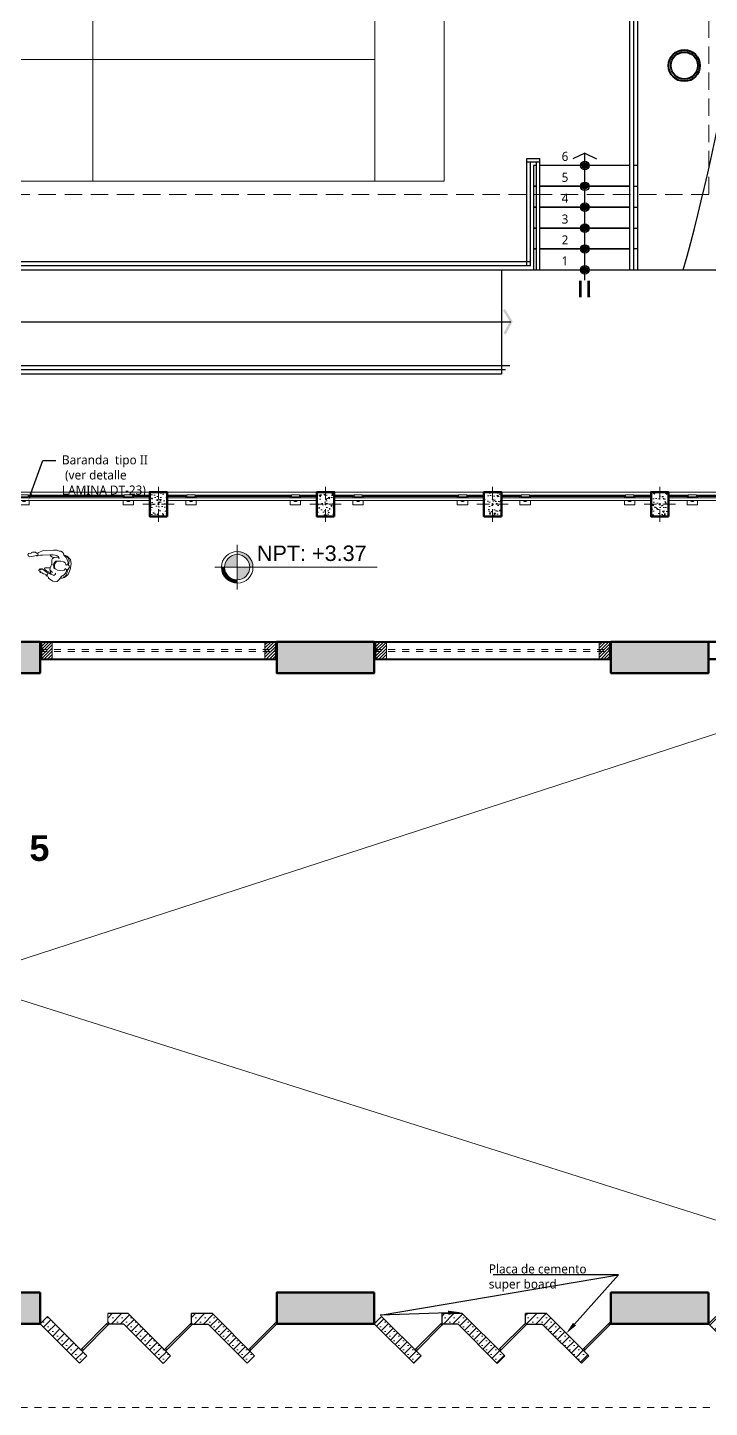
# Model space of a CAD drawing. Header units: metres. Extents: x 28 to 148, y 23 to 113.
# Drawn here: x 68.04 to 77.83, y 33.1 to 52.92 of the extents above; entities that cross this region are included whole.
import ezdxf
from ezdxf import colors
from ezdxf.entities.mleader import LeaderData, LeaderLine
from ezdxf.enums import TextEntityAlignment as Align
from ezdxf.math import Vec2, Vec3

# ---------------------------------------------------------------- set-up
doc = ezdxf.new("R2010")
doc.units = ezdxf.units.M
doc.linetypes.add('DASHED2', pattern=[0.375, 0.25, -0.125])
doc.linetypes.add('HIDDEN2', pattern=[0.1875, 0.125, -0.0625])
doc.layers.add('01', color=7, linetype='Continuous', lineweight=5, true_color=0xcc6600)
for name, color, linetype, lineweight in [('04', 135, 'Continuous', 40), ('0_Pluma_Nº__1', 8, 'Continuous', 9), ('0_Pluma_Nº__2', 250, 'Continuous', 20), ('A-FLOR-HRAL', 11, 'Continuous', 9), ('ArchiCAD Windows_Pen_No__3', 150, 'Continuous', 0), ('COLUMNAS 50', 32, 'Continuous', 70), ('COLUMNETASSS', 211, 'Continuous', 20), ('Equipamiento SR', 23, 'Continuous', 0), ('GRAFO 0 BLANCO', 7, 'Continuous', 0), ('grafo 2', 31, 'Continuous', 20), ('GRAFO01', 7, 'Continuous', 0), ('letras sr', 7, 'Continuous', 5), ('muro bajo', 191, 'Continuous', 40), ('Muros el', 144, 'Continuous', 60), ('PERSONAS', 8, 'Continuous', 0), ('Proyeccciones', 1, 'DASHED2', 18), ('proyecciones', 1, 'DASHED2', 5), ('TABIQUERIA DE DRYWALL', 221, 'Continuous', 30), ('TEXTO 100', 7, 'Continuous', 20), ('TEXTOS-SUBTITULO', 7, 'Continuous', 30), ('texturas 1', 251, 'Continuous', 5), ('Vanos', 140, 'Continuous', 5)]:
    doc.layers.add(name, color=color, linetype=linetype, lineweight=lineweight)
doc.styles.add('Generales', font='trebuc.ttf', dxfattribs={"height": 0.1})
doc.styles.add('JOS', font='arial.ttf', dxfattribs={"height": 1})
doc.styles.add('TURBO_BASS', font='swisseb.ttf')
pattern_1 = [(45, (-85.06389, 100.61182), (-0.06629126, 0.06629126), []), (45, (-84.9976, 100.61182), (-0.06629126, 0.06629126), [0, -0.09375])]

# ---------------------------------------------------------------- blocks, each defined once
blk = doc.blocks.new('columna pasillos')
at = {"layer": 'GRAFO 0 BLANCO'}
h = blk.add_hatch(dxfattribs=at)
h.set_pattern_fill('AR-CONC', color=256, scale=0.024, angle=-90)
h.set_pattern_definition([(320, (0, 0), (-0.015060515, -0.17214244), [0.018, -0.198]), (265, (0, 0), (0.18052611, 0.03330032), [0.0144, -0.1584]), (10.45144, (-0.00126, -0.01435), (0.1654656, -0.13884213), [0.01529765, -0.16827411]), (316.1842, (0.048, -7e-10), (-0.03972463, -0.25613792), [0.027, -0.297]), (6.63563, (0.0447, -0.02134), (0.23378846, -0.22431887), [0.02294648, -0.2524113]), (261.18416, (0.048, -7e-10), (0.23378846, -0.22431887), [0.0216, -0.2376]), (291, (0.036, -0.024), (-0.096628536, -0.14325769), [0.018, -0.198]), (236, (0.036, -0.024), (0.17403601, -0.05839568), [0.0144, -0.1584]), (341.45144, (0.02795, -0.03594), (0.07740747, -0.20165337), [0.01529765, -0.16827411]), (307.5, (0, 0), (0.079894525, -0.002918366), [0, -0.15648, 0, -0.1608, 0, -0.159]), (277.5, (0, 0), (0.09465881, -0.06313669), [0, -0.09168, 0, -0.15288, 0, -0.0606]), (237.5, (7e-10, 0.05352), (-0.005413171, -0.128117385), [0, -0.06, 0, -0.1872, 0, -0.2484]), (227.5, (1e-09, 0.07752), (0.024025194, -0.13996468), [0, -0.078, 0, -0.12432, 0, -0.1764])])
h.paths.add_polyline_path([(-235.535, 35.024), (-235.785, 35.024), (-235.785, 34.674), (-235.535, 34.674)])
h.paths.add_polyline_path([(-235.651, 34.849, -1), (-235.668, 34.849, -1)], flags=16)
at = {"layer": 'COLUMNAS 50', "color": 1, "linetype": 'Continuous', "lineweight": 9}
for p, q in [((-235.66, 35.099), (-235.66, 34.919)), ((-235.705, 34.849), (-235.885, 34.849)), ((-235.66, 34.779), (-235.66, 34.599)), ((-235.615, 34.849), (-235.435, 34.849))]:
    blk.add_line(p, q, dxfattribs=at)
at = {"layer": 'COLUMNAS 50', "linetype": 'Continuous'}
blk.add_lwpolyline([(-235.785, 35.024), (-235.535, 35.024), (-235.535, 34.674), (-235.785, 34.674)], close=True, dxfattribs=at)
at = {"layer": 'COLUMNAS 50', "color": 1, "linetype": 'Continuous', "lineweight": 9}
blk.add_circle((-235.66, 34.849), 0.00871, dxfattribs=at)
blk.add_point((-235.66, 34.849), dxfattribs=at)
blk = doc.blocks.new('A$C193A7AE6')
at = {"layer": '01', "true_color": 0x636466}
h = blk.add_hatch(dxfattribs=at)
h.set_pattern_fill('ANSI31', color=251, scale=0.01, angle=-90)
h.set_pattern_definition([(315, (-134.044802, -149.728226), (0.0224506403, 0.0224506403), [])])
h.paths.add_polyline_path([(0, 0.15), (0, 0), (0.25, 0), (0.25, 0.15)])
at = {"layer": 'COLUMNETASSS'}
blk.add_lwpolyline([(0, 0.15), (0, 0), (0.25, 0), (0.25, 0.15)], close=True, dxfattribs=at)
blk = doc.blocks.new('A$C0C99268F')
at = {"color": 0, "linetype": 'ByBlock'}
for points in [[(0.202, 0.329), (0.193, 0.336), (0.191, 0.349), (0.204, 0.357), (0.215, 0.367), (0.234, 0.362), (0.251, 0.359), (0.264, 0.358), (0.298, 0.344), (0.311, 0.347), (0.352, 0.328), (0.397, 0.306), (0.404, 0.307), (0.397, 0.319), (0.413, 0.311), (0.419, 0.314), (0.415, 0.323), (0.432, 0.316), (0.436, 0.323), (0.434, 0.329), (0.439, 0.331), (0.438, 0.34), (0.408, 0.351), (0.422, 0.35), (0.418, 0.357), (0.409, 0.363), (0.391, 0.367), (0.363, 0.375), (0.34, 0.375), (0.322, 0.377), (0.318, 0.392), (0.284, 0.407), (0.279, 0.42), (0.244, 0.44), (0.21, 0.452), (0.184, 0.453), (0.15, 0.442), (0.126, 0.41), (0.115, 0.38), (0.104, 0.358), (0.089, 0.349), (0.068, 0.327), (0.056, 0.302), (0.047, 0.265), (0.051, 0.25)], [(0.119, 0.386), (0.086, 0.38), (0.057, 0.367), (0.012, 0.315), (0, 0.238), (0.003, 0.156), (0.023, 0.095), (0.079, 0.057), (0.133, 0.047)], [(0.031, 0.247), (0.036, 0.297), (0.048, 0.342), (0.077, 0.364)], [(0.052, 0.178), (0.049, 0.148), (0.059, 0.12), (0.081, 0.092), (0.096, 0.074), (0.108, 0.07), (0.128, 0.051), (0.137, 0.03), (0.156, 0.016), (0.184, 0.007), (0.207, 0.008), (0.24, 0), (0.289, 0.012), (0.441, 0.052), (0.482, 0.082), (0.5, 0.091), (0.507, 0.099), (0.52, 0.1), (0.537, 0.092), (0.577, 0.1), (0.598, 0.112), (0.59, 0.115), (0.633, 0.13), (0.634, 0.135), (0.629, 0.138), (0.638, 0.146), (0.638, 0.156), (0.628, 0.156), (0.628, 0.164), (0.619, 0.164), (0.612, 0.173), (0.578, 0.161), (0.552, 0.154), (0.516, 0.135), (0.511, 0.138), (0.5, 0.139), (0.457, 0.12), (0.431, 0.116), (0.328, 0.088), (0.281, 0.081), (0.25, 0.077), (0.221, 0.079), (0.206, 0.09), (0.191, 0.101), (0.188, 0.112), (0.199, 0.1), (0.224, 0.1), (0.258, 0.112), (0.281, 0.133), (0.285, 0.155), (0.275, 0.211), (0.287, 0.269), (0.284, 0.301), (0.264, 0.315), (0.238, 0.327)], [(0.22, 0.264), (0.228, 0.249), (0.232, 0.232), (0.231, 0.217), (0.231, 0.199), (0.227, 0.183), (0.221, 0.167), (0.211, 0.163)], [(0.271, 0.315), (0.264, 0.345), (0.255, 0.358)], [(0.27, 0.333), (0.323, 0.328), (0.357, 0.307), (0.366, 0.294), (0.354, 0.285), (0.318, 0.275), (0.29, 0.273)], [(0.3, 0.347), (0.3, 0.36), (0.305, 0.375), (0.31, 0.385)], [(0.113, 0.057), (0.083, 0.068), (0.059, 0.079), (0.04, 0.111), (0.036, 0.151), (0.033, 0.181)], [(0.271, 0.116), (0.293, 0.111), (0.315, 0.099), (0.323, 0.092)], [(0.505, 0.101), (0.496, 0.111), (0.497, 0.129), (0.503, 0.133)]]:
    blk.add_lwpolyline(points, dxfattribs=at)
blk.add_lwpolyline([(0.258, 0.215), (0.251, 0.221), (0.244, 0.229), (0.238, 0.239), (0.232, 0.26), (0.214, 0.269), (0.175, 0.28), (0.141, 0.28), (0.105, 0.276), (0.085, 0.262), (0.076, 0.25), (0.073, 0.239), (0.069, 0.242), (0.053, 0.246), (0.042, 0.245), (0.03, 0.239), (0.022, 0.224), (0.017, 0.208), (0.023, 0.189), (0.036, 0.181), (0.055, 0.18), (0.068, 0.181), (0.073, 0.189), (0.077, 0.172), (0.091, 0.156), (0.112, 0.148), (0.154, 0.147), (0.191, 0.154), (0.223, 0.161), (0.236, 0.176), (0.242, 0.191), (0.244, 0.204), (0.251, 0.208)], close=True, dxfattribs=at)
blk = doc.blocks.new('A$C7148350E')
at = {"rotation": 270}
blk.add_blockref('A$C0C99268F', (0, 0.638), dxfattribs=at)
blk = doc.blocks.new('Barandilla - 50 x 12mm-V42-Nivel 2')
at = {"layer": 'A-FLOR-HRAL'}
for p, q in [((-27, 93), (-88, 93)), ((-88, 93), (-88, 18)), ((-88, 18), (-88, -57)), ((34, 93), (13, 93)), ((25, 3), (25, 34)), ((27, 79), (57, 79)), ((27, 79), (27, -40)), ((57, 79), (57, -40)), ((-88, -57), (-27, -57)), ((13, -57), (34, -57)), ((57, -40), (27, -40))]:
    blk.add_line(p, q, dxfattribs=at)
for centre, radius, start, end in [((-1, 18), 39.4, 144.0345, 215.4043), ((-19, -78), 120, 93.541, 96.3187), ((-19, -78), 120, 68.282, 74.1525), ((-18, 114), 120, 285.3761, 291.1568), ((-18, 114), 120, 263.1201, 266.0125)]:
    blk.add_arc(centre, radius, start, end, dxfattribs=at)
blk = doc.blocks.new('Barandilla - 50 x 12mm-V43-Nivel 2')
at = {"layer": 'A-FLOR-HRAL'}
for p, q in [((-27, 93), (-88, 93)), ((-88, 93), (-88, 18)), ((-88, 18), (-88, -57)), ((34, 93), (13, 93)), ((25, 3), (25, 34)), ((27, 79), (57, 79)), ((27, 79), (27, -40)), ((57, 79), (57, -40)), ((-88, -57), (-27, -57)), ((13, -57), (34, -57)), ((57, -40), (27, -40))]:
    blk.add_line(p, q, dxfattribs=at)
for centre, radius, start, end in [((-1, 18), 39.4, 144.0345, 215.4043), ((-19, -78), 120, 93.584, 96.3187), ((-19, -78), 120, 68.282, 74.2092), ((-18, 114), 120, 285.3254, 291.1568), ((-18, 114), 120, 263.1201, 265.9625)]:
    blk.add_arc(centre, radius, start, end, dxfattribs=at)
blk = doc.blocks.new('Barandilla - Barandilla-595917-Nivel 2')
at = {"layer": 'A-FLOR-HRAL'}
for p, q in [((67437, 37914), (67721, 37914)), ((67437, 37906), (67721, 37906)), ((67437, 37904), (67721, 37904)), ((67437, 37896), (67721, 37896)), ((69585, 37875), (67437, 37875)), ((67840, 37914), (69221, 37914)), ((67840, 37906), (69221, 37906)), ((67840, 37904), (69221, 37904)), ((67840, 37896), (69221, 37896)), ((69340, 37914), (69585, 37914)), ((69340, 37906), (69585, 37906)), ((69340, 37904), (69585, 37904)), ((69340, 37896), (69585, 37896)), ((69585, 37914), (69585, 37906)), ((69585, 37906), (69585, 37904)), ((69585, 37904), (69585, 37896)), ((69585, 37875), (69585, 37835)), ((67437, 37835), (69585, 37835))]:
    blk.add_line(p, q, dxfattribs=at)
at = {"extrusion": (0, 0, -1), "zscale": -1, "rotation": 90.00000000000021}
for name, p in [('Barandilla - 50 x 12mm-V43-Nivel 2', (-67761, 37862)), ('Barandilla - 50 x 12mm-V42-Nivel 2', (-69261, 37862))]:
    blk.add_blockref(name, p, dxfattribs=at)
blk = doc.blocks.new('Barandilla - Barandilla-595934-Nivel 2')
at = {"layer": 'A-FLOR-HRAL'}
for p, q in [((65037, 37914), (65321, 37914)), ((65037, 37906), (65321, 37906)), ((65037, 37904), (65321, 37904)), ((65037, 37896), (65321, 37896)), ((67185, 37875), (65037, 37875)), ((65440, 37914), (66821, 37914)), ((65440, 37906), (66821, 37906)), ((65440, 37904), (66821, 37904)), ((65440, 37896), (66821, 37896)), ((66940, 37914), (67185, 37914)), ((66940, 37906), (67185, 37906)), ((66940, 37904), (67185, 37904)), ((66940, 37896), (67185, 37896)), ((67185, 37914), (67185, 37906)), ((67185, 37906), (67185, 37904)), ((67185, 37904), (67185, 37896)), ((67185, 37875), (67185, 37835)), ((65037, 37835), (67185, 37835))]:
    blk.add_line(p, q, dxfattribs=at)
at = {"extrusion": (0, 0, -1), "zscale": -1, "rotation": 90.00000000000021}
for name, p in [('Barandilla - 50 x 12mm-V43-Nivel 2', (-65361, 37862)), ('Barandilla - 50 x 12mm-V42-Nivel 2', (-66861, 37862))]:
    blk.add_blockref(name, p, dxfattribs=at)
blk = doc.blocks.new('Barandilla - Barandilla-595951-Nivel 2')
at = {"layer": 'A-FLOR-HRAL'}
for p, q in [((62637, 37914), (62921, 37914)), ((62637, 37906), (62921, 37906)), ((62637, 37904), (62921, 37904)), ((62637, 37896), (62921, 37896)), ((64785, 37875), (62637, 37875)), ((63040, 37914), (64421, 37914)), ((63040, 37906), (64421, 37906)), ((63040, 37904), (64421, 37904)), ((63040, 37896), (64421, 37896)), ((64540, 37914), (64785, 37914)), ((64540, 37906), (64785, 37906)), ((64540, 37904), (64785, 37904)), ((64540, 37896), (64785, 37896)), ((64785, 37914), (64785, 37906)), ((64785, 37906), (64785, 37904)), ((64785, 37904), (64785, 37896)), ((64785, 37875), (64785, 37835)), ((62637, 37835), (64785, 37835))]:
    blk.add_line(p, q, dxfattribs=at)
at = {"extrusion": (0, 0, -1), "zscale": -1, "rotation": 90.00000000000021}
for name, p in [('Barandilla - 50 x 12mm-V43-Nivel 2', (-62961, 37862)), ('Barandilla - 50 x 12mm-V42-Nivel 2', (-64461, 37862))]:
    blk.add_blockref(name, p, dxfattribs=at)
blk = doc.blocks.new('Barandilla - Barandilla-595968-Nivel 2')
at = {"layer": 'A-FLOR-HRAL'}
for p, q in [((60237, 37914), (60521, 37914)), ((60237, 37906), (60521, 37906)), ((60237, 37904), (60521, 37904)), ((60237, 37896), (60521, 37896)), ((62385, 37875), (60237, 37875)), ((60640, 37914), (62021, 37914)), ((60640, 37906), (62021, 37906)), ((60640, 37904), (62021, 37904)), ((60640, 37896), (62021, 37896)), ((62140, 37914), (62385, 37914)), ((62140, 37906), (62385, 37906)), ((62140, 37904), (62385, 37904)), ((62140, 37896), (62385, 37896)), ((62385, 37914), (62385, 37906)), ((62385, 37906), (62385, 37904)), ((62385, 37904), (62385, 37896)), ((62385, 37875), (62385, 37835)), ((60237, 37835), (62385, 37835))]:
    blk.add_line(p, q, dxfattribs=at)
at = {"extrusion": (0, 0, -1), "zscale": -1, "rotation": 90.00000000000021}
for name, p in [('Barandilla - 50 x 12mm-V43-Nivel 2', (-60561, 37862)), ('Barandilla - 50 x 12mm-V42-Nivel 2', (-62061, 37862))]:
    blk.add_blockref(name, p, dxfattribs=at)
blk = doc.blocks.new('Barandilla - Barandilla-595985-Nivel 2')
at = {"layer": 'A-FLOR-HRAL'}
for p, q in [((57837, 37914), (58121, 37914)), ((57837, 37906), (58121, 37906)), ((57837, 37904), (58121, 37904)), ((57837, 37896), (58121, 37896)), ((59985, 37875), (57837, 37875)), ((58240, 37914), (59621, 37914)), ((58240, 37906), (59621, 37906)), ((58240, 37904), (59621, 37904)), ((58240, 37896), (59621, 37896)), ((59740, 37914), (59985, 37914)), ((59740, 37906), (59985, 37906)), ((59740, 37904), (59985, 37904)), ((59740, 37896), (59985, 37896)), ((59985, 37914), (59985, 37906)), ((59985, 37906), (59985, 37904)), ((59985, 37904), (59985, 37896)), ((59985, 37875), (59985, 37835)), ((57837, 37835), (59985, 37835))]:
    blk.add_line(p, q, dxfattribs=at)
at = {"extrusion": (0, 0, -1), "zscale": -1, "rotation": 90.00000000000021}
for name, p in [('Barandilla - 50 x 12mm-V43-Nivel 2', (-58161, 37862)), ('Barandilla - 50 x 12mm-V42-Nivel 2', (-59661, 37862))]:
    blk.add_blockref(name, p, dxfattribs=at)
blk = doc.blocks.new('CANCHA TOTAL')
at = {"layer": '0_Pluma_Nº__1'}
for p, q in [((865.482, -116.445), (865.482, -144.445)), ((865.482, -116.445), (865.482, -144.445)), ((870.532, -144.445), (870.532, -138.645)), ((866.482, -141.455), (866.482, -144.445)), ((866.482, -142.695), (879.482, -142.695)), ((865.482, -144.445), (880.482, -144.445)), ((865.482, -144.445), (880.482, -144.445))]:
    blk.add_line(p, q, dxfattribs=at)
blk = doc.blocks.new('A$Cc5122029')
at = {"layer": '04', "linetype": 'Continuous'}
for radius in [0.225, 0.195]:
    blk.add_circle((0, 0), radius, dxfattribs=at)

msp = doc.modelspace()

# ---------------------------------------------------------------- hatches: boundary and pattern name
at = {"true_color": 0x939598}
for points in [[(76.012, 50.973, 1), (76.071, 50.913, 1)], [(76.012, 50.913, 1), (76.071, 50.973, 1)], [(76.011, 50.673, 1), (76.07, 50.613, 1)], [(76.011, 50.613, 1), (76.07, 50.673, 1)], [(76.011, 50.373, 1), (76.07, 50.313, 1)], [(76.011, 50.313, 1), (76.07, 50.373, 1)], [(76.011, 50.073, 1), (76.07, 50.013, 1)], [(76.011, 50.013, 1), (76.07, 50.073, 1)], [(76.011, 49.773, 1), (76.07, 49.713, 1)], [(76.011, 49.713, 1), (76.07, 49.773, 1)], [(76.011, 49.473, 1), (76.07, 49.413, 1)], [(76.011, 49.413, 1), (76.07, 49.473, 1)], [(74.905, 48.514), (74.874, 48.531), (74.965, 48.698), (74.867, 48.86), (74.897, 48.878), (75.006, 48.699)]]:
    msp.add_hatch(color=252, dxfattribs=at).paths.add_polyline_path(points)
h = msp.add_hatch(color=252, dxfattribs=at)
h.paths.add_polyline_path([(75.957, 49.285), (75.997, 49.285), (75.999, 49.045), (75.959, 49.045)])
h.paths.add_polyline_path([(76.077, 49.286), (76.117, 49.286), (76.119, 49.046), (76.079, 49.046)])
at = {"layer": 'GRAFO 0 BLANCO', "true_color": 0x939598}
h = msp.add_hatch(color=252, dxfattribs=at)
h.dxf.hatch_style = 1
h.paths.add_polyline_path([(68.218, 43.649), (68.218, 44.099), (66.818, 44.099), (66.818, 43.649)])
h = msp.add_hatch(color=252, dxfattribs=at)
h.dxf.hatch_style = 1
h.paths.add_polyline_path([(73.018, 43.649), (73.018, 44.099), (71.618, 44.099), (71.618, 43.649)])
h = msp.add_hatch(color=252, dxfattribs=at)
h.dxf.hatch_style = 1
h.paths.add_polyline_path([(77.818, 43.649), (77.818, 44.099), (76.418, 44.099), (76.418, 43.649)])
h = msp.add_hatch(color=252, dxfattribs=at)
h.dxf.hatch_style = 1
h.paths.add_polyline_path([(68.218, 34.298), (68.218, 34.748), (66.818, 34.748), (66.818, 34.298)])
h = msp.add_hatch(color=252, dxfattribs=at)
h.dxf.hatch_style = 1
h.paths.add_polyline_path([(73.018, 34.298), (73.018, 34.748), (71.618, 34.748), (71.618, 34.298)])
h = msp.add_hatch(color=252, dxfattribs=at)
h.dxf.hatch_style = 1
h.paths.add_polyline_path([(77.818, 34.298), (77.818, 34.748), (76.418, 34.748), (76.418, 34.298)])
at = {"layer": 'TEXTO 100', "ltscale": 1.3}
h = msp.add_hatch(color=7, dxfattribs=at)
edge = h.paths.add_edge_path()
edge.add_line((71.23, 45.169), (71.049, 45.169))
edge.add_line((71.049, 45.169), (71.049, 44.989))
edge.add_arc((71.049, 45.169), 0.181, 270, 360)
edge = h.paths.add_edge_path()
edge.add_arc((71.049, 45.169), 0.181, 90, 180)
edge.add_line((70.869, 45.169), (71.049, 45.169))
edge.add_line((71.049, 45.169), (71.049, 45.35))
edge = h.paths.add_edge_path()
edge.add_line((71.049, 45.396), (71.049, 45.35))
edge.add_arc((71.049, 45.169), 0.181, 0, 90, ccw=False)
edge.add_line((71.23, 45.169), (71.276, 45.169))
edge.add_arc((71.049, 45.169), 0.227, 0, 90)
msp.add_hatch(color=7, dxfattribs=at).paths.add_polyline_path([(70.869, 45.169), (70.823, 45.169, 0.414214), (71.049, 44.943), (71.049, 44.989, -0.414214)])
at = {"layer": 'texturas 1'}
h = msp.add_hatch(dxfattribs=at)
h.set_pattern_fill('SACNCR', color=256)
h.set_pattern_definition(pattern_1)
h.paths.add_polyline_path([(68.324, 34.404), (68.218, 34.298), (68.784, 33.732), (68.89, 33.838)])
h.paths.add_polyline_path([(70.692, 34.446), (70.519, 34.446), (70.519, 34.296), (70.63, 34.296), (71.194, 33.732), (71.3, 33.838)])
h.paths.add_polyline_path([(70.392, 34.446), (70.392, 34.314), (70.409, 34.296), (70.519, 34.296), (70.519, 34.446)])
h.paths.add_polyline_path([(69.191, 34.446), (69.191, 34.315), (69.21, 34.296), (69.419, 34.296), (69.985, 33.731), (70.091, 33.837), (69.482, 34.446)])
h = msp.add_hatch(dxfattribs=at)
h.set_pattern_fill('SACNCR', color=256)
h.set_pattern_definition(pattern_1)
h.paths.add_polyline_path([(73.124, 34.404), (73.018, 34.298), (73.018, 34.298), (73.584, 33.732), (73.69, 33.838)])
h.paths.add_polyline_path([(75.192, 34.446), (75.192, 34.314), (75.209, 34.296), (75.43, 34.296), (75.994, 33.732), (76.1, 33.838), (75.492, 34.446)])
h.paths.add_polyline_path([(73.991, 34.446), (73.991, 34.315), (74.009, 34.296), (74.219, 34.296), (74.785, 33.731), (74.891, 33.837), (74.281, 34.446)])
h = msp.add_hatch(dxfattribs=at)
h.set_pattern_fill('SACNCR', color=256)
h.set_pattern_definition(pattern_1)
h.paths.add_polyline_path([(77.924, 34.404), (77.818, 34.298), (77.818, 34.298), (78.384, 33.732), (78.49, 33.838)])
h.paths.add_polyline_path([(79.585, 33.731), (79.691, 33.837), (79.231, 34.296), (79.231, 34.084)])
h.paths.add_polyline_path([(79.992, 34.446), (79.992, 34.314), (80.009, 34.296), (80.23, 34.296), (80.794, 33.732), (80.9, 33.838), (80.292, 34.446)])
h.paths.add_polyline_path([(78.791, 34.446), (78.791, 34.315), (78.809, 34.296), (79.019, 34.296), (79.231, 34.084), (79.231, 34.296), (79.081, 34.446)])

# ---------------------------------------------------------------- linework, layer by layer
at = {"color": 252, "true_color": 0x939598}
for p, q in [((76.804, 49.443), (76.804, 75.597)), ((76.683, 73.9), (76.683, 49.443)), ((76.743, 73.9), (76.743, 49.443)), ((75.21, 49.498), (75.21, 51.043)), ((75.21, 51.043), (75.398, 51.043)), ((75.21, 50.993), (75.398, 50.993)), ((75.26, 49.498), (75.26, 50.993)), ((75.348, 49.443), (75.348, 50.993)), ((75.398, 49.443), (75.398, 51.043)), ((76.04, 51.117), (75.871, 51.037)), ((76.04, 49.295), (76.04, 51.117)), ((76.04, 51.117), (76.21, 51.037)), ((51.293, 49.443), (90.857, 49.443)), ((75.26, 49.498), (54.656, 49.498)), ((75.26, 49.558), (54.716, 49.558)), ((74.843, 49.443), (74.843, 47.944)), ((66.514, 48.695), (74.981, 48.695)), ((74.903, 48.004), (56.269, 48.004)), ((74.963, 48.064), (56.329, 48.064)), ((74.843, 47.944), (54.592, 47.944))]:
    msp.add_line(p, q, dxfattribs=at)
for points in [[(75.348, 50.943), (75.304, 50.943), (75.304, 50.643), (75.348, 50.643)], [(76.683, 50.943), (75.398, 50.943)], [(76.804, 50.943), (76.743, 50.943)], [(75.348, 50.643), (75.304, 50.643), (75.304, 50.343), (75.348, 50.343)], [(76.683, 50.643), (75.398, 50.643)], [(75.398, 50.643), (76.683, 50.643)], [(76.743, 50.643), (76.804, 50.643)], [(75.348, 50.343), (75.304, 50.343), (75.304, 50.043), (75.348, 50.043)], [(76.683, 50.343), (75.398, 50.343)], [(75.398, 50.343), (76.683, 50.343)], [(76.743, 50.343), (76.804, 50.343)], [(75.348, 50.043), (75.304, 50.043), (75.304, 49.743), (75.348, 49.743)], [(76.683, 50.043), (75.398, 50.043)], [(75.398, 50.043), (76.683, 50.043)], [(76.743, 50.043), (76.804, 50.043)], [(75.348, 49.743), (75.304, 49.743), (75.304, 49.443), (76.804, 49.443), (76.804, 49.743), (76.743, 49.743)], [(76.683, 49.743), (75.398, 49.743)], [(75.398, 49.743), (76.683, 49.743)]]:
    msp.add_lwpolyline(points, dxfattribs=at)
for centre, radius in [((76.043, 50.942), 0.061), ((76.042, 50.943), 0.042), ((76.042, 50.943), 0.042), ((76.042, 50.943), 0.042), ((76.042, 50.943), 0.042), ((76.042, 50.642), 0.061), ((76.04, 50.643), 0.042), ((76.04, 50.643), 0.042), ((76.04, 50.643), 0.042), ((76.04, 50.643), 0.042), ((76.042, 50.342), 0.061), ((76.04, 50.343), 0.042), ((76.04, 50.343), 0.042), ((76.04, 50.343), 0.042), ((76.04, 50.343), 0.042), ((76.042, 50.042), 0.061), ((76.04, 50.043), 0.042), ((76.04, 50.043), 0.042), ((76.04, 50.043), 0.042), ((76.04, 50.043), 0.042), ((76.042, 49.742), 0.061), ((76.04, 49.743), 0.042), ((76.04, 49.743), 0.042), ((76.04, 49.743), 0.042), ((76.04, 49.743), 0.042), ((76.042, 49.442), 0.061), ((76.04, 49.443), 0.042), ((76.04, 49.443), 0.042), ((76.04, 49.443), 0.042), ((76.04, 49.443), 0.042)]:
    msp.add_circle(centre, radius, dxfattribs=at)
at = {"color": 9, "true_color": 0xc7c8ca}
msp.add_arc((52.53, 56.542), 25.916, 344.1009, 12.9331, dxfattribs=at)
at = {"layer": 'ArchiCAD Windows_Pen_No__3', "linetype": 'Continuous'}
for p, q in [((69.209, 34.297), (68.82, 33.908)), ((69.173, 34.297), (68.82, 33.944)), ((69.191, 34.315), (69.173, 34.297)), ((69.173, 34.297), (69.191, 34.279)), ((69.191, 34.279), (69.209, 34.297)), ((70.392, 34.314), (70.374, 34.296)), ((71.618, 34.298), (71.229, 33.909)), ((71.583, 34.298), (71.229, 33.944)), ((71.6, 34.316), (71.583, 34.298)), ((71.583, 34.298), (71.6, 34.28)), ((71.618, 34.298), (71.6, 34.316)), ((74.009, 34.297), (73.62, 33.908)), ((73.973, 34.297), (73.62, 33.944)), ((73.991, 34.315), (73.973, 34.297)), ((73.973, 34.297), (73.991, 34.28)), ((73.991, 34.28), (74.009, 34.297)), ((75.192, 34.314), (75.174, 34.296)), ((76.418, 34.298), (76.029, 33.909)), ((76.383, 34.298), (76.029, 33.944)), ((76.4, 34.316), (76.383, 34.298)), ((76.383, 34.298), (76.4, 34.28)), ((76.418, 34.298), (76.4, 34.316)), ((70.409, 34.296), (70.02, 33.907)), ((70.374, 34.296), (70.02, 33.943)), ((70.374, 34.296), (70.392, 34.279)), ((70.392, 34.279), (70.409, 34.296)), ((75.209, 34.296), (74.82, 33.908)), ((75.174, 34.296), (74.82, 33.943)), ((75.174, 34.296), (75.192, 34.279)), ((75.192, 34.279), (75.209, 34.296)), ((68.82, 33.944), (68.802, 33.926)), ((68.802, 33.926), (68.82, 33.908)), ((68.82, 33.944), (68.838, 33.926)), ((68.82, 33.908), (68.838, 33.926)), ((70.02, 33.943), (70.003, 33.925)), ((70.038, 33.925), (70.02, 33.943)), ((70.02, 33.907), (70.038, 33.925)), ((71.229, 33.944), (71.211, 33.927)), ((71.229, 33.909), (71.211, 33.927)), ((71.247, 33.927), (71.229, 33.944)), ((71.229, 33.909), (71.247, 33.927)), ((73.62, 33.944), (73.602, 33.926)), ((73.602, 33.926), (73.62, 33.908)), ((73.62, 33.944), (73.637, 33.926)), ((73.62, 33.908), (73.637, 33.926)), ((74.82, 33.943), (74.803, 33.925)), ((74.838, 33.925), (74.82, 33.943)), ((74.82, 33.908), (74.838, 33.925)), ((76.029, 33.944), (76.011, 33.927)), ((76.029, 33.909), (76.011, 33.927)), ((76.047, 33.927), (76.029, 33.944)), ((76.029, 33.909), (76.047, 33.927))]:
    msp.add_line(p, q, dxfattribs=at)
at = {"layer": 'COLUMNAS 50', "linetype": 'Continuous'}
for points in [[(68.218, 44.099), (66.818, 44.099), (66.818, 43.649), (68.218, 43.649)], [(73.018, 44.099), (71.618, 44.099), (71.618, 43.649), (73.018, 43.649)], [(77.818, 44.099), (76.418, 44.099), (76.418, 43.649), (77.818, 43.649)], [(68.218, 34.748), (66.818, 34.748), (66.818, 34.298), (68.218, 34.298)], [(73.018, 34.748), (71.618, 34.748), (71.618, 34.298), (73.018, 34.298)], [(77.818, 34.748), (76.418, 34.748), (76.418, 34.298), (77.818, 34.298)]]:
    msp.add_lwpolyline(points, close=True, dxfattribs=at)
at = {"layer": 'Equipamiento SR'}
for p, q in [((53.243, 34.748), (81.218, 43.849)), ((53.243, 43.599), (81.218, 34.748))]:
    msp.add_line(p, q, dxfattribs=at)
at = {"layer": 'GRAFO 0 BLANCO'}
msp.add_line((86.589, 46.249), (53.243, 46.249), dxfattribs=at)
at = {"layer": 'grafo 2', "color": 251, "true_color": 0x636466}
msp.add_line((69.191, 34.315), (69.191, 34.446), dxfattribs=at)
at = {"layer": 'muro bajo', "linetype": 'Continuous'}
for p, q in [((68.218, 44.099), (71.618, 44.099)), ((73.018, 44.099), (76.418, 44.099))]:
    msp.add_line(p, q, dxfattribs=at)
for points in [[(68.218, 43.849), (71.618, 43.849)], [(73.018, 43.849), (76.418, 43.849)], [(77.818, 43.849), (81.218, 43.849)]]:
    msp.add_lwpolyline(points, dxfattribs=at)
at = {"layer": 'Muros el', "ltscale": 0.05}
msp.add_lwpolyline([(77.818, 44.099), (78.818, 44.099), (78.818, 43.849), (77.818, 43.849)], dxfattribs=at)
at = {"layer": 'Proyeccciones', "color": 2}
msp.add_lwpolyline([(54.841, 78.903), (77.821, 78.903), (77.821, 50.527), (54.841, 50.527)], close=True, dxfattribs=at)
at = {"layer": 'proyecciones', "linetype": 'HIDDEN2', "ltscale": 0.5}
msp.add_lwpolyline([(86.839, 34.298), (86.839, 33.098), (52.993, 33.098), (52.993, 34.298)], dxfattribs=at)
at = {"layer": 'TABIQUERIA DE DRYWALL'}
for p, q in [((69.209, 34.297), (69.191, 34.315)), ((70.392, 34.314), (70.392, 34.446)), ((70.409, 34.296), (70.392, 34.314)), ((73.991, 34.315), (73.991, 34.446)), ((74.009, 34.297), (73.991, 34.315)), ((75.192, 34.314), (75.192, 34.446)), ((75.209, 34.296), (75.192, 34.314))]:
    msp.add_line(p, q, dxfattribs=at)
for points in [[(68.324, 34.404), (68.218, 34.298)], [(68.218, 34.298), (68.784, 33.732)], [(68.324, 34.404), (68.89, 33.838)], [(68.89, 33.838), (68.324, 34.404)], [(69.482, 34.446), (69.191, 34.446)], [(69.418, 34.298), (69.985, 33.731)], [(70.091, 33.837), (69.482, 34.446)], [(70.692, 34.446), (70.392, 34.446)], [(71.3, 33.838), (70.692, 34.446)], [(73.124, 34.404), (73.018, 34.298)], [(73.018, 34.298), (73.584, 33.732)], [(73.124, 34.404), (73.69, 33.838)], [(73.69, 33.838), (73.124, 34.404)], [(74.281, 34.446), (73.991, 34.446)], [(74.218, 34.298), (74.785, 33.731)], [(74.891, 33.837), (74.281, 34.446)], [(75.492, 34.446), (75.192, 34.446)], [(76.1, 33.838), (75.492, 34.446)], [(77.924, 34.404), (78.49, 33.838), (77.924, 34.404), (77.818, 34.298), (78.384, 33.732), (78.49, 33.838)], [(69.418, 34.296), (69.208, 34.296)], [(70.409, 34.296), (70.63, 34.296)], [(70.63, 34.296), (71.194, 33.732)], [(74.218, 34.296), (74.008, 34.296)], [(75.209, 34.296), (75.43, 34.296)], [(75.43, 34.296), (75.994, 33.732)], [(68.784, 33.732), (68.89, 33.838)], [(69.985, 33.731), (70.091, 33.837)], [(71.194, 33.732), (71.3, 33.838)], [(73.584, 33.732), (73.69, 33.838)], [(74.785, 33.731), (74.891, 33.837)], [(75.994, 33.732), (76.1, 33.838)]]:
    msp.add_lwpolyline(points, dxfattribs=at)
at = {"layer": 'TEXTO 100', "color": 7, "ltscale": 1.3}
msp.add_lwpolyline([(70.729, 45.169), (73.059, 45.169), (71.049, 45.169), (71.049, 45.49), (71.049, 44.849)], dxfattribs=at)
for radius in [0.227, 0.181]:
    msp.add_circle((71.049, 45.169), radius, dxfattribs=at)
at = {"layer": 'Vanos', "color": 7, "linetype": 'DASHED2', "ltscale": 0.3}
for p, q in [((68.218, 43.989), (71.618, 43.989)), ((68.218, 43.959), (71.618, 43.959)), ((73.018, 43.989), (76.418, 43.989)), ((73.018, 43.959), (76.418, 43.959))]:
    msp.add_line(p, q, dxfattribs=at)
at = {"layer": 'Vanos'}
for points in [[(68.218, 43.959), (68.248, 43.959), (68.248, 43.989), (68.218, 43.989)], [(71.588, 43.959), (71.618, 43.959), (71.618, 43.989), (71.588, 43.989)], [(73.018, 43.959), (73.048, 43.959), (73.048, 43.989), (73.018, 43.989)], [(76.388, 43.959), (76.418, 43.959), (76.418, 43.989), (76.388, 43.989)]]:
    msp.add_lwpolyline(points, close=True, dxfattribs=at)

# ---------------------------------------------------------------- block references
at = {"color": 2, "lineweight": 80}
msp.add_blockref('A$Cc5122029', (77.471, 52.377), dxfattribs=at)
at = {"layer": '0_Pluma_Nº__2', "xscale": -1}
msp.add_blockref('CANCHA TOTAL', (939.506, 195.16), dxfattribs=at)
at = {"layer": 'A-FLOR-HRAL', "xscale": 0.001, "yscale": 0.001, "zscale": 0.001}
for name in ['Barandilla - Barandilla-595985-Nivel 2', 'Barandilla - Barandilla-595968-Nivel 2', 'Barandilla - Barandilla-595951-Nivel 2', 'Barandilla - Barandilla-595934-Nivel 2', 'Barandilla - Barandilla-595917-Nivel 2']:
    msp.add_blockref(name, (9.806, 8.292), dxfattribs=at)
at = {"layer": 'COLUMNAS 50', "rotation": 180}
for p in [(-165.742, 80.923), (-163.342, 80.923), (-160.942, 80.923), (-158.542, 80.923)]:
    msp.add_blockref('columna pasillos', p, dxfattribs=at)
at = {"layer": 'PERSONAS', "rotation": 258.6216521156243}
msp.add_blockref('A$C7148350E', (68.071, 45.495), dxfattribs=at)
at = {"layer": 'Vanos', "rotation": 270}
for p in [(68.242, 44.099), (71.448, 44.099), (73.042, 44.099), (76.248, 44.099)]:
    msp.add_blockref('A$C193A7AE6', p, dxfattribs=at)

# ---------------------------------------------------------------- texts
at = {"color": 252, "true_color": 0x939598, "char_height": 0.115, "width": 0.4449, "attachment_point": 1, "style": 'Generales'}
for s, insert in [('{\\H1.13043x;6}', (75.709, 51.137)), ('{\\H1.13043x;5}', (75.709, 50.837)), ('{\\H1.13043x;4}', (75.709, 50.537)), ('{\\H1.13043x;3}', (75.709, 50.237)), ('{\\H1.13043x;2}', (75.709, 49.937)), ('{\\H1.13043x;1}', (75.709, 49.637))]:
    msp.add_mtext(s, dxfattribs=dict(at, insert=insert))
at = {"layer": 'GRAFO01', "style": 'JOS'}
msp.add_text('NPT: +3.37', height=0.2218, rotation=0, dxfattribs=at).set_placement((71.332, 45.259))
at = {"layer": 'TEXTOS-SUBTITULO', "style": 'TURBO_BASS'}
msp.add_text('BLOQUE  5', height=0.3697, dxfattribs=at).set_placement((66.96, 40.95, 0), align=Align.CENTER)

# ---------------------------------------------------------------- leaders
at = {"layer": 'letras sr'}
ml = msp.add_multileader_mtext('Standard', dxfattribs=at)
ml.set_content('{\\H1.13043x;Baranda  tipo II\\P (ver detalle\\PLAMINA DT-23)} ', color=256, style='Generales')
ml.set_leader_properties()
ml.build(insert=Vec2(0, 0))
ml.multileader.update_dxf_attribs({"text_right_attachment_type": 6, "dogleg_length": 0.36, "arrow_head_size": 0.1})
ctx = ml.context
ctx.base_point, ctx.char_height, ctx.arrow_head_size, ctx.landing_gap_size, ctx.plane_origin = Vec3(68.442, 46.701), 0.115, 0.1, 0.09, Vec3(67.639, 47)
ctx.right_attachment = 6
notes = []
notes.append((ctx, [(0, (1, 1, 0), (68.259, 46.701), (1, 0), 0.183, [(0, [(68.053, 46.135)], 0, [])])]))
ctx.mtext.insert, ctx.mtext.flow_direction = Vec3(68.532, 46.777), 5
ml = msp.add_multileader_mtext('Standard', dxfattribs=at)
ml.set_content('{\\H1.13043x;Placa de cemento \\Psuper board\\H0.76924x; }', color=256, style='Generales')
ml.set_leader_properties()
ml.build(insert=Vec2(0, 0))
ml.multileader.update_dxf_attribs({"text_right_attachment_type": 6, "dogleg_length": 0.36, "arrow_head_size": 0.18})
ctx = ml.context
ctx.base_point, ctx.char_height, ctx.arrow_head_size, ctx.landing_gap_size, ctx.plane_origin = Vec3(74.573, 35.077), 0.115, 0.18, 0.09, Vec3(73.786, 36.421)
ctx.right_attachment = 6
notes.append((ctx, [(1, (1, 1, 0), (76.528, 35.001), (-1, 0), 0.36, [(1, [(74.259, 34.464), (73.102, 34.421)], 0, []), (2, [(75.774, 34.16)], 0, [])])]))
ctx.mtext.insert, ctx.mtext.flow_direction = Vec3(74.663, 35.153), 5
for ctx, leaders in notes:
    for number, flags, end, landing, length, lines in leaders:
        leader = LeaderData()
        leader.index, (leader.has_last_leader_line, leader.has_dogleg_vector, leader.attachment_direction) = number, flags
        leader.last_leader_point, leader.dogleg_vector, leader.dogleg_length = Vec3(end), Vec3(landing), length
        for number, points, colour, breaks in lines:
            line = LeaderLine()
            line.index, line.vertices, line.color, line.breaks = number, Vec3.list(points), colors.encode_raw_color(colour), breaks
            leader.lines.append(line)
        ctx.leaders.append(leader)

doc.saveas('drawing.dxf')
